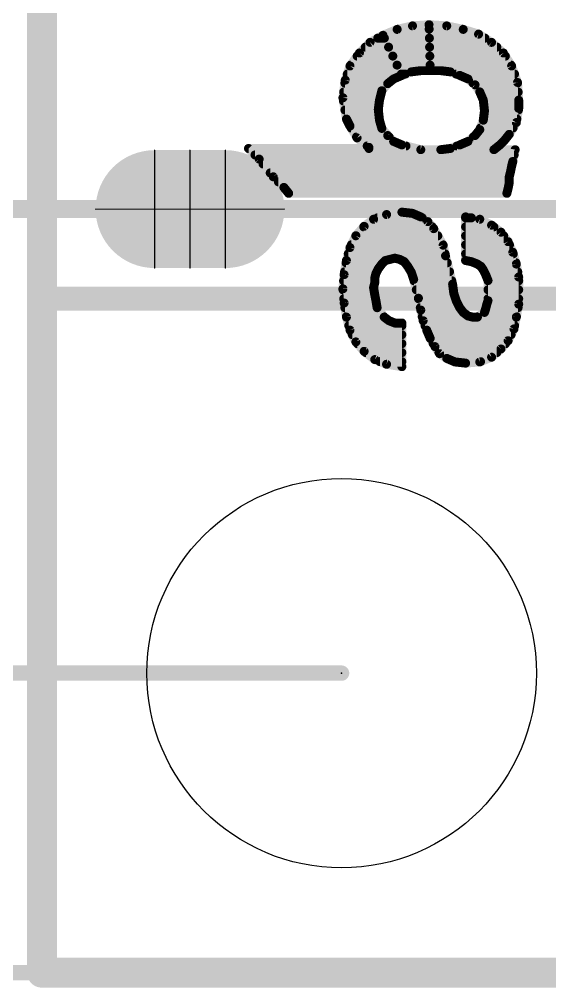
# Model space of a CAD drawing. Extents: x -29 to 78, y -18 to 28.
# Drawn here: x -0.19 to 4.3, y -0.13 to 8.08 of the extents above; entities that cross this region are included whole.
import ezdxf

# ---------------------------------------------------------------- set-up
doc = ezdxf.new("R2010")
doc.units = 0
for name, color, linetype in [('1', 12, 'CONTINUOUS'), ('16', 53, 'CONTINUOUS'), ('20', 53, 'CONTINUOUS'), ('21', 41, 'CONTINUOUS'), ('22', 40, 'CONTINUOUS'), ('23', 53, 'CONTINUOUS'), ('47', 253, 'CONTINUOUS'), ('51', 53, 'CONTINUOUS')]:
    doc.layers.add(name, color=color, linetype=linetype)

# ---------------------------------------------------------------- blocks, each defined once
blk = doc.blocks.new('RECT160000X256000R100')
at = {"const_width": 0.5}
blk.add_lwpolyline([(0.25, -0.3), (0.25, 0.3, 0.4142), (0, 0.55), (0, 0.55, 0.4142), (-0.25, 0.3), (-0.25, -0.3, 0.4142), (0, -0.55), (0, -0.55, 0.4142)], format="xyb", close=True, dxfattribs=at)
blk.add_solid([(-0.0254, -0.3254), (0.0254, -0.3254), (-0.0254, 0.3254), (0.0254, 0.3254)])

msp = doc.modelspace()

# ---------------------------------------------------------------- linework, layer by layer
at = {"layer": '1'}
for points, const_width in [([(0, 0), (0, 21.59)], 0.254), ([(0, 5.715), (0, 15.875)], 0.2032), ([(6.35, 5.715), (0, 5.715)], 0.2032), ([(12.7, 0), (0, 0)], 0.254)]:
    msp.add_lwpolyline(points, dxfattribs=dict(at, const_width=const_width))
for points, const_width in [([(0, 5.7658, 1), (0, 5.6642)], 0.1016), ([(-0.0508, 5.715, 1), (0.0508, 5.715)], 0.1016), ([(0, 0.0635, 1), (0, -0.0635)], 0.127), ([(-0.0635, 0, 1), (0.0635, 0)], 0.127)]:
    msp.add_lwpolyline(points, format="xyb", dxfattribs=dict(at, const_width=const_width))
at = {"layer": '16'}
for points, const_width in [([(0, 0), (0, 21.59)], 0.254), ([(0, 5.715), (0, 15.875)], 0.2032), ([(6.35, 5.715), (0, 5.715)], 0.2032), ([(12.7, 0), (0, 0)], 0.254)]:
    msp.add_lwpolyline(points, dxfattribs=dict(at, const_width=const_width))
for points, const_width in [([(0, 5.7658, 1), (0, 5.6642)], 0.1016), ([(-0.0508, 5.715, 1), (0.0508, 5.715)], 0.1016), ([(0, 0.0635, 1), (0, -0.0635)], 0.127), ([(-0.0635, 0, 1), (0.0635, 0)], 0.127)]:
    msp.add_lwpolyline(points, format="xyb", dxfattribs=dict(at, const_width=const_width))
at = {"layer": '20', "const_width": 0.2032}
for points in [[(0, 0), (0, 21.59)], [(12.7, 0), (0, 0)]]:
    msp.add_lwpolyline(points, dxfattribs=at)
at = {"layer": '20', "const_width": 0.1016}
for points in [[(0, 0.0508, 1), (0, -0.0508)], [(-0.0508, 0, 1), (0.0508, 0)]]:
    msp.add_lwpolyline(points, format="xyb", dxfattribs=at)
at = {"layer": '20'}
msp.add_circle((2.54, 2.54), 1.651, dxfattribs=at)
at = {"layer": '21', "const_width": 0.1524}
msp.add_lwpolyline([(4.15, 6.475), (2.35, 6.475)], dxfattribs=at)
at = {"layer": '21', "const_width": 0.0762}
for points in [[(2.35, 6.5131, 1), (2.35, 6.4369)], [(4.15, 6.4369, 1), (4.15, 6.5131)]]:
    msp.add_lwpolyline(points, format="xyb", dxfattribs=at)
at = {"layer": '22', "const_width": 0.0762}
for points in [[(3.141, 8.029), (3.011, 7.999)], [(3.281, 8.039), (3.141, 8.029)], [(3.291, 7.649), (3.281, 8.039)], [(3.431, 8.029), (3.281, 8.039)], [(3.281, 8.039), (3.291, 7.649)], [(3.571, 7.999), (3.431, 8.029)], [(2.891, 7.949), (2.781, 7.889)], [(3.011, 7.999), (2.891, 7.949)], [(2.891, 7.949), (3.051, 7.609)], [(3.051, 7.609), (2.891, 7.949)], [(3.0197, 8.001), (3.282, 8.001)], [(3.282, 8.001), (3.5617, 8.001)], [(3.701, 7.959), (3.571, 7.999)], [(3.811, 7.889), (3.701, 7.959)], [(2.781, 7.889), (2.691, 7.799)], [(2.7406, 7.8486), (2.9383, 7.8486)], [(2.8466, 7.9248), (2.9024, 7.9248)], [(2.9024, 7.9248), (3.2839, 7.9248)], [(2.9382, 7.8486), (3.2859, 7.8486)], [(3.2839, 7.9248), (3.7547, 7.9248)], [(3.2859, 7.8486), (3.8559, 7.8486)], [(3.911, 7.799), (3.811, 7.889)], [(2.691, 7.799), (2.611, 7.689)], [(2.6717, 7.7724), (2.9741, 7.7724)], [(2.9741, 7.7724), (3.2878, 7.7724)], [(3.2878, 7.7724), (3.9279, 7.7724)], [(3.981, 7.689), (3.911, 7.799)], [(2.611, 7.689), (2.571, 7.569)], [(2.6162, 7.6962), (3.01, 7.6962)], [(3.01, 7.6962), (3.2898, 7.6962)], [(3.2898, 7.6962), (3.9764, 7.6962)], [(4.031, 7.549), (3.981, 7.689)], [(2.588, 7.62), (3.0458, 7.62)], [(2.981, 7.579), (3.051, 7.609)], [(3.0458, 7.62), (3.0803, 7.62)], [(3.051, 7.609), (3.131, 7.639)], [(3.131, 7.639), (3.211, 7.649)], [(3.211, 7.649), (3.291, 7.649)], [(3.291, 7.649), (3.381, 7.649)], [(3.381, 7.649), (3.461, 7.639)], [(3.461, 7.639), (3.541, 7.609)], [(3.5117, 7.62), (4.0056, 7.62)], [(3.541, 7.609), (3.611, 7.579)], [(2.571, 7.569), (2.551, 7.419)], [(2.5676, 7.5438), (2.937, 7.5438)], [(2.881, 7.479), (2.931, 7.539)], [(2.931, 7.539), (2.981, 7.579)], [(3.611, 7.579), (3.671, 7.529)], [(3.6532, 7.5438), (4.0313, 7.5438)], [(3.671, 7.529), (3.711, 7.469)], [(4.041, 7.399), (4.031, 7.549)], [(2.5575, 7.4676), (2.8782, 7.4676)], [(2.861, 7.399), (2.881, 7.479)], [(3.711, 7.469), (3.741, 7.399)], [(3.7116, 7.4676), (4.0364, 7.4676)], [(2.551, 7.419), (2.581, 7.239)], [(2.5556, 7.3914), (2.8601, 7.3914)], [(2.851, 7.319), (2.861, 7.399)], [(3.741, 7.399), (3.751, 7.309)], [(3.7418, 7.3914), (4.041, 7.3914)], [(4.041, 7.329), (4.041, 7.399)], [(2.5683, 7.3152), (2.8514, 7.3152)], [(2.861, 7.229), (2.851, 7.319)], [(3.751, 7.309), (3.741, 7.229)], [(3.7503, 7.3152), (4.0387, 7.3152)], [(4.021, 7.209), (4.041, 7.329)], [(2.581, 7.239), (2.611, 7.179)], [(2.581, 7.239), (2.8599, 7.239)], [(2.881, 7.159), (2.861, 7.229)], [(3.741, 7.229), (3.711, 7.149)], [(3.7423, 7.239), (4.026, 7.239)], [(3.961, 7.109), (4.021, 7.209)], [(2.611, 7.179), (2.671, 7.079)], [(2.6207, 7.1628), (2.8799, 7.1628)], [(2.931, 7.099), (2.881, 7.159)], [(3.711, 7.149), (3.671, 7.099)], [(3.7162, 7.1628), (3.9933, 7.1628)], [(3.921, 7.059), (3.961, 7.109)], [(2.6664, 7.0866), (2.9434, 7.0866)], [(2.671, 7.079), (2.771, 6.999)], [(2.981, 7.049), (2.931, 7.099)], [(3.051, 7.019), (2.981, 7.049)], [(3.611, 7.049), (3.541, 7.019)], [(3.671, 7.099), (3.611, 7.049)], [(3.6561, 7.0866), (3.9431, 7.0866)], [(3.881, 7.019), (3.921, 7.059)], [(2.771, 6.989), (1.751, 6.989)], [(1.751, 6.989), (1.841, 6.899)], [(2.7568, 7.0104), (3.0854, 7.0104)], [(2.771, 6.999), (2.771, 6.989)], [(3.211, 6.979), (3.051, 7.019)], [(3.381, 6.979), (3.211, 6.979)], [(3.461, 6.989), (3.381, 6.979)], [(3.541, 7.019), (3.461, 6.989)], [(3.5181, 7.0104), (3.8702, 7.0104)], [(3.831, 6.979), (3.881, 7.019)], [(4.011, 6.979), (3.831, 6.979)], [(3.991, 6.879), (4.011, 6.979)], [(1.8058, 6.9342), (4.002, 6.9342)], [(1.841, 6.899), (1.961, 6.749)], [(3.981, 6.839), (3.991, 6.879)], [(1.8738, 6.858), (3.9858, 6.858)], [(1.9348, 6.7818), (3.9692, 6.7818)], [(3.961, 6.749), (3.971, 6.789)], [(3.971, 6.789), (3.981, 6.839)], [(1.961, 6.749), (2.051, 6.659)], [(2.0044, 6.7056), (3.961, 6.7056)], [(3.951, 6.649), (3.961, 6.699)], [(3.961, 6.699), (3.961, 6.749)], [(2.051, 6.659), (2.091, 6.609)], [(2.0747, 6.6294), (3.9461, 6.6294)], [(3.941, 6.609), (3.951, 6.649)], [(2.091, 6.609), (3.941, 6.609)], [(3.051, 6.449), (2.921, 6.429)], [(3.141, 6.439), (3.051, 6.449)], [(2.811, 6.389), (2.731, 6.329)], [(2.921, 6.429), (2.811, 6.389)], [(2.8435, 6.4008), (3.2233, 6.4008)], [(3.211, 6.409), (3.141, 6.439)], [(3.271, 6.369), (3.211, 6.409)], [(3.321, 6.309), (3.271, 6.369)], [(3.711, 6.389), (3.591, 6.409)], [(3.591, 6.409), (3.591, 6.039)], [(3.591, 6.4008), (3.6402, 6.4008)], [(3.811, 6.339), (3.711, 6.389)], [(2.731, 6.329), (2.661, 6.249)], [(2.7271, 6.3246), (3.308, 6.3246)], [(3.401, 6.169), (3.321, 6.309)], [(3.591, 6.3246), (3.8302, 6.3246)], [(3.891, 6.279), (3.811, 6.339)], [(2.661, 6.249), (2.611, 6.149)], [(2.6607, 6.2484), (3.3556, 6.2484)], [(3.591, 6.2484), (3.914, 6.2484)], [(3.951, 6.199), (3.891, 6.279)], [(2.611, 6.149), (2.581, 6.039)], [(2.6226, 6.1722), (3.3992, 6.1722)], [(3.421, 6.079), (3.401, 6.169)], [(3.591, 6.1722), (3.9629, 6.1722)], [(3.991, 6.109), (3.951, 6.199)], [(2.581, 6.039), (2.561, 5.919)], [(2.5965, 6.096), (3.4172, 6.096)], [(2.881, 6.009), (2.911, 6.039)], [(2.911, 6.039), (2.991, 6.059)], [(2.991, 6.059), (3.031, 6.049)], [(3.031, 6.049), (3.071, 6.029)], [(3.481, 5.839), (3.421, 6.079)], [(3.591, 6.096), (3.9949, 6.096)], [(3.591, 6.039), (3.641, 6.029)], [(4.021, 6.009), (3.991, 6.109)], [(2.5778, 6.0198), (2.8918, 6.0198)], [(2.831, 5.929), (2.851, 5.969)], [(2.851, 5.969), (2.881, 6.009)], [(3.071, 6.029), (3.101, 5.989)], [(3.0779, 6.0198), (3.4358, 6.0198)], [(3.101, 5.989), (3.131, 5.939)], [(3.641, 6.029), (3.691, 6.009)], [(3.664, 6.0198), (4.0178, 6.0198)], [(3.691, 6.009), (3.721, 5.989)], [(3.721, 5.989), (3.741, 5.959)], [(3.741, 5.959), (3.761, 5.919)], [(4.041, 5.899), (4.021, 6.009)], [(2.561, 5.919), (2.551, 5.799)], [(2.5651, 5.9436), (2.8383, 5.9436)], [(2.821, 5.889), (2.831, 5.929)], [(2.821, 5.849), (2.821, 5.889)], [(3.1282, 5.9436), (3.4548, 5.9436)], [(3.131, 5.939), (3.151, 5.879)], [(3.151, 5.879), (3.191, 5.719)], [(3.7487, 5.9436), (4.0329, 5.9436)], [(3.761, 5.919), (3.781, 5.869)], [(4.041, 5.669), (4.041, 5.899)], [(2.551, 5.799), (2.561, 5.679)], [(2.5567, 5.8674), (2.821, 5.8674)], [(2.811, 5.809), (2.821, 5.849)], [(2.821, 5.749), (2.811, 5.809)], [(3.1539, 5.8674), (3.4739, 5.8674)], [(3.491, 5.759), (3.481, 5.839)], [(3.781, 5.869), (3.781, 5.699)], [(3.781, 5.8674), (4.041, 5.8674)], [(2.5516, 5.7912), (2.814, 5.7912)], [(2.558, 5.715), (2.8278, 5.715)], [(2.831, 5.699), (2.821, 5.749)], [(3.173, 5.7912), (3.487, 5.7912)], [(3.191, 5.719), (3.211, 5.619)], [(3.1918, 5.715), (3.5057, 5.715)], [(3.511, 5.699), (3.491, 5.759)], [(3.781, 5.7912), (4.041, 5.7912)], [(3.781, 5.715), (4.041, 5.715)], [(2.561, 5.679), (2.581, 5.559)], [(2.5677, 5.6388), (2.8412, 5.6388)], [(2.841, 5.639), (2.831, 5.699)], [(2.901, 5.559), (2.841, 5.639)], [(3.207, 5.6388), (3.5412, 5.6388)], [(3.541, 5.639), (3.511, 5.699)], [(3.571, 5.599), (3.541, 5.639)], [(3.761, 5.629), (3.751, 5.599)], [(3.771, 5.669), (3.761, 5.629)], [(3.7635, 5.6388), (4.0355, 5.6388)], [(3.781, 5.699), (3.771, 5.669)], [(4.021, 5.559), (4.041, 5.669)], [(2.5804, 5.5626), (2.8983, 5.5626)], [(2.581, 5.559), (2.611, 5.449)], [(2.941, 5.529), (2.901, 5.559)], [(3.211, 5.619), (3.231, 5.529)], [(3.2235, 5.5626), (3.6366, 5.5626)], [(3.611, 5.569), (3.571, 5.599)], [(3.651, 5.559), (3.611, 5.569)], [(3.691, 5.559), (3.651, 5.559)], [(3.751, 5.599), (3.691, 5.559)], [(3.6964, 5.5626), (4.0217, 5.5626)], [(4.001, 5.459), (4.021, 5.559)], [(2.6008, 5.4864), (3.051, 5.4864)], [(2.991, 5.509), (2.941, 5.529)], [(3.051, 5.509), (2.991, 5.509)], [(3.051, 5.139), (3.051, 5.509)], [(3.231, 5.529), (3.261, 5.449)], [(3.247, 5.4864), (4.0065, 5.4864)], [(2.611, 5.449), (2.661, 5.349)], [(2.6304, 5.4102), (3.051, 5.4102)], [(3.261, 5.449), (3.291, 5.379)], [(3.2776, 5.4102), (3.9766, 5.4102)], [(3.951, 5.359), (4.001, 5.459)], [(2.661, 5.349), (2.731, 5.269)], [(2.6741, 5.334), (3.051, 5.334)], [(3.291, 5.379), (3.331, 5.309)], [(3.3167, 5.334), (3.9296, 5.334)], [(3.331, 5.309), (3.371, 5.249)], [(3.891, 5.289), (3.951, 5.359)], [(2.731, 5.269), (2.821, 5.199)], [(2.7454, 5.2578), (3.051, 5.2578)], [(3.3651, 5.2578), (3.8553, 5.2578)], [(3.371, 5.249), (3.431, 5.209)], [(3.711, 5.179), (3.811, 5.219)], [(3.811, 5.219), (3.891, 5.289)], [(2.821, 5.199), (2.921, 5.159)], [(2.8645, 5.1816), (3.051, 5.1816)], [(2.921, 5.159), (3.051, 5.139)], [(3.431, 5.209), (3.501, 5.179)], [(3.4949, 5.1816), (3.7175, 5.1816)], [(3.501, 5.179), (3.591, 5.169)], [(3.591, 5.169), (3.711, 5.179)]]:
    msp.add_lwpolyline(points, dxfattribs=at)
at = {"layer": '22', "const_width": 0.0381}
for points in [[(3.1396, 8.048, 1), (3.1424, 8.01)], [(3.1453, 8.0104, 1), (3.1367, 8.0476)], [(3.3, 8.0395, 1), (3.262, 8.0385)], [(3.2823, 8.058, 1), (3.2797, 8.02)], [(3.3, 8.0395, 1), (3.262, 8.0385)], [(3.2824, 8.02, 1), (3.2796, 8.058)], [(3.435, 8.0476, 1), (3.427, 8.0104)], [(3.4297, 8.01, 1), (3.4323, 8.048)], [(2.9082, 7.9571, 1), (2.8738, 7.9409)], [(2.9082, 7.9571, 1), (2.8738, 7.9409)], [(2.8837, 7.9666, 1), (2.8983, 7.9314)], [(2.9001, 7.9323, 1), (2.8819, 7.9657)], [(3.0067, 8.0176, 1), (3.0153, 7.9804)], [(3.0197, 8.0201, 1), (3.0197, 7.982)], [(3.0183, 7.9814, 1), (3.0037, 8.0166)], [(3.282, 8.0201, 1), (3.282, 7.982)], [(3.282, 7.982, 1), (3.282, 8.0201)], [(3.5766, 8.0172, 1), (3.5654, 7.9808)], [(3.5617, 7.982, 1), (3.5617, 8.0201)], [(3.567, 7.9804, 1), (3.575, 8.0176)], [(3.7112, 7.9751, 1), (3.6908, 7.9429)], [(3.6954, 7.9408, 1), (3.7066, 7.9772)], [(2.7406, 7.8677, 1), (2.7406, 7.8296)], [(2.7719, 7.9057, 1), (2.7901, 7.8723)], [(2.7945, 7.8755, 1), (2.7675, 7.9025)], [(2.8466, 7.9439, 1), (2.8466, 7.9058)], [(2.9024, 7.9439, 1), (2.9024, 7.9058)], [(2.9024, 7.9058, 1), (2.9024, 7.9439)], [(2.9382, 7.8677, 1), (2.9382, 7.8296)], [(2.9383, 7.8296, 1), (2.9383, 7.8677)], [(3.2839, 7.9439, 1), (3.2839, 7.9058)], [(3.2859, 7.8677, 1), (3.2859, 7.8296)], [(3.2839, 7.9058, 1), (3.2839, 7.9439)], [(3.2859, 7.8296, 1), (3.2859, 7.8677)], [(3.7547, 7.9058, 1), (3.7547, 7.9439)], [(3.8237, 7.9032, 1), (3.7983, 7.8748)], [(3.8008, 7.8729, 1), (3.8212, 7.9051)], [(3.8559, 7.8296, 1), (3.8559, 7.8677)], [(2.6717, 7.7915, 1), (2.6717, 7.7534)], [(2.6775, 7.8125, 1), (2.7045, 7.7855)], [(2.7064, 7.7878, 1), (2.6756, 7.8102)], [(2.9741, 7.7915, 1), (2.9741, 7.7534)], [(2.9741, 7.7534, 1), (2.9741, 7.7915)], [(3.2878, 7.7915, 1), (3.2878, 7.7534)], [(3.2878, 7.7534, 1), (3.2878, 7.7915)], [(3.9271, 7.8092, 1), (3.8949, 7.7888)], [(3.8983, 7.7848, 1), (3.9237, 7.8132)], [(3.9279, 7.7534, 1), (3.9279, 7.7915)], [(2.5956, 7.7002, 1), (2.6264, 7.6778)], [(2.6291, 7.683, 1), (2.5929, 7.695)], [(2.6162, 7.7153, 1), (2.6162, 7.6772)], [(3.01, 7.7153, 1), (3.01, 7.6772)], [(3.01, 7.6772, 1), (3.01, 7.7153)], [(3.2898, 7.7153, 1), (3.2898, 7.6772)], [(3.2898, 7.6772, 1), (3.2898, 7.7153)], [(3.9989, 7.6954, 1), (3.9631, 7.6826)], [(3.9764, 7.6772, 1), (3.9764, 7.7153)], [(2.588, 7.6391, 1), (2.588, 7.601)], [(3.0458, 7.6391, 1), (3.0458, 7.601)], [(3.0443, 7.6268, 1), (3.0577, 7.5912)], [(3.0585, 7.5915, 1), (3.0435, 7.6265)], [(3.0458, 7.601, 1), (3.0458, 7.6391)], [(3.0803, 7.601, 1), (3.0803, 7.6391)], [(3.1286, 7.6579, 1), (3.1334, 7.6201)], [(3.1377, 7.6212, 1), (3.1243, 7.6568)], [(3.211, 7.6681, 1), (3.211, 7.63)], [(3.2134, 7.6301, 1), (3.2086, 7.6679)], [(3.291, 7.6681, 1), (3.291, 7.63)], [(3.272, 7.6485, 1), (3.31, 7.6495)], [(3.272, 7.6485, 1), (3.31, 7.6495)], [(3.291, 7.63, 1), (3.291, 7.6681)], [(3.3834, 7.6679, 1), (3.3786, 7.6301)], [(3.381, 7.63, 1), (3.381, 7.6681)], [(3.4677, 7.6568, 1), (3.4543, 7.6212)], [(3.4586, 7.6201, 1), (3.4634, 7.6579)], [(3.5117, 7.6391, 1), (3.5117, 7.601)], [(3.5485, 7.6265, 1), (3.5335, 7.5915)], [(3.5343, 7.5912, 1), (3.5477, 7.6268)], [(3.9649, 7.6788, 1), (3.9971, 7.6992)], [(4.0056, 7.601, 1), (4.0056, 7.6391)], [(2.5676, 7.5629, 1), (2.5676, 7.5248)], [(2.5529, 7.575, 1), (2.5891, 7.563)], [(2.5899, 7.5665, 1), (2.5521, 7.5715)], [(2.9191, 7.5539, 1), (2.9429, 7.5241)], [(2.9456, 7.5268, 1), (2.9164, 7.5512)], [(2.937, 7.5248, 1), (2.937, 7.5629)], [(2.9735, 7.5965, 1), (2.9885, 7.5615)], [(2.9929, 7.5641, 1), (2.9691, 7.5939)], [(3.0338, 7.6009, 1), (3.0682, 7.6171)], [(3.0338, 7.6009, 1), (3.0682, 7.6171)], [(3.6232, 7.5936, 1), (3.5988, 7.5644)], [(3.6035, 7.5615, 1), (3.6185, 7.5965)], [(3.6532, 7.5629, 1), (3.6532, 7.5248)], [(3.6869, 7.5396, 1), (3.6551, 7.5184)], [(3.6588, 7.5144, 1), (3.6832, 7.5436)], [(4.05, 7.5503, 1), (4.012, 7.5477)], [(4.0131, 7.5426, 1), (4.0489, 7.5554)], [(4.0313, 7.5248, 1), (4.0313, 7.5629)], [(2.5575, 7.4867, 1), (2.5575, 7.4486)], [(2.8664, 7.4912, 1), (2.8956, 7.4668)], [(2.8995, 7.4744, 1), (2.8625, 7.4836)], [(2.8782, 7.4486, 1), (2.8782, 7.4867)], [(3.7285, 7.4765, 1), (3.6935, 7.4615)], [(3.7116, 7.4867, 1), (3.7116, 7.4486)], [(3.6951, 7.4584, 1), (3.7269, 7.4796)], [(4.0364, 7.4486, 1), (4.0364, 7.4867)], [(2.5698, 7.4221, 1), (2.5322, 7.4159)], [(2.5321, 7.4215, 1), (2.5699, 7.4165)], [(2.5556, 7.4104, 1), (2.5556, 7.3723)], [(2.8425, 7.4036, 1), (2.8795, 7.3944)], [(2.8799, 7.3966, 1), (2.8421, 7.4014)], [(2.8601, 7.3723, 1), (2.8601, 7.4104)], [(3.7599, 7.4011, 1), (3.7221, 7.3969)], [(3.7418, 7.4104, 1), (3.7418, 7.3723)], [(3.7235, 7.3915, 1), (3.7585, 7.4065)], [(4.0601, 7.399, 1), (4.022, 7.399)], [(4.022, 7.3977, 1), (4.06, 7.4003)], [(4.041, 7.3723, 1), (4.041, 7.4104)], [(2.5683, 7.3342, 1), (2.5683, 7.2961)], [(2.8699, 7.3211, 1), (2.8321, 7.3169)], [(2.8321, 7.3214, 1), (2.8699, 7.3166)], [(2.8514, 7.2961, 1), (2.8514, 7.3342)], [(3.7503, 7.3342, 1), (3.7503, 7.2961)], [(3.7699, 7.3066, 1), (3.7321, 7.3114)], [(3.7321, 7.3069, 1), (3.7699, 7.3111)], [(4.022, 7.329, 1), (4.0601, 7.329)], [(4.0598, 7.3259, 1), (4.0222, 7.3321)], [(4.0387, 7.2961, 1), (4.0387, 7.3342)], [(2.598, 7.2475, 1), (2.564, 7.2305)], [(2.581, 7.2581, 1), (2.581, 7.22)], [(2.5622, 7.2359, 1), (2.5998, 7.2421)], [(2.8793, 7.2342, 1), (2.8427, 7.2238)], [(2.8421, 7.2269, 1), (2.8799, 7.2311)], [(2.8599, 7.22, 1), (2.8599, 7.2581)], [(3.7221, 7.2314, 1), (3.7599, 7.2266)], [(3.7588, 7.2223, 1), (3.7232, 7.2357)], [(3.7423, 7.2581, 1), (3.7423, 7.22)], [(4.0022, 7.2121, 1), (4.0398, 7.2059)], [(4.0373, 7.1992, 1), (4.0047, 7.2188)], [(4.026, 7.22, 1), (4.026, 7.2581)], [(2.6273, 7.1888, 1), (2.5947, 7.1692)], [(2.594, 7.1705, 1), (2.628, 7.1875)], [(2.6207, 7.1819, 1), (2.6207, 7.1438)], [(2.8956, 7.1712, 1), (2.8664, 7.1468)], [(2.8627, 7.1538, 1), (2.8993, 7.1642)], [(2.8799, 7.1438, 1), (2.8799, 7.1819)], [(3.6932, 7.1557, 1), (3.7288, 7.1423)], [(3.7259, 7.1371, 1), (3.6961, 7.1609)], [(3.7162, 7.1819, 1), (3.7162, 7.1438)], [(3.9759, 7.0971, 1), (3.9461, 7.1209)], [(3.9933, 7.1438, 1), (3.9933, 7.1819)], [(2.6664, 7.1057, 1), (2.6664, 7.0676)], [(2.6829, 7.0939, 1), (2.6591, 7.0641)], [(2.6547, 7.0692, 1), (2.6873, 7.0888)], [(2.9445, 7.1125, 1), (2.9175, 7.0855)], [(2.9164, 7.0868, 1), (2.9456, 7.1112)], [(2.9434, 7.0676, 1), (2.9434, 7.1057)], [(2.9885, 7.0665, 1), (2.9735, 7.0315)], [(2.9675, 7.0355, 1), (2.9945, 7.0625)], [(3.5988, 7.0636, 1), (3.6232, 7.0344)], [(3.6185, 7.0315, 1), (3.6035, 7.0665)], [(3.6561, 7.1057, 1), (3.6561, 7.0676)], [(3.6561, 7.1109, 1), (3.6859, 7.0871)], [(3.6832, 7.0844, 1), (3.6588, 7.1136)], [(3.9061, 7.0709, 1), (3.9359, 7.0471)], [(3.9345, 7.0455, 1), (3.9075, 7.0725)], [(3.9447, 7.1188, 1), (3.9773, 7.0992)], [(3.9431, 7.0676, 1), (3.9431, 7.1057)], [(1.751, 7.0081, 1), (1.751, 6.97)], [(1.7645, 7.0025, 1), (1.7375, 6.9755)], [(2.7568, 7.0295, 1), (2.7568, 6.9914)], [(2.7901, 6.999, 1), (2.752, 6.999)], [(2.752, 6.989, 1), (2.7901, 6.989)], [(2.7591, 6.9841, 1), (2.7829, 7.0139)], [(2.771, 6.97, 1), (2.771, 7.0081)], [(3.0556, 7.0375, 1), (3.0464, 7.0005)], [(3.0435, 7.0015, 1), (3.0585, 7.0365)], [(3.0854, 6.9914, 1), (3.0854, 7.0295)], [(3.211, 6.9981, 1), (3.211, 6.96)], [(3.2064, 6.9605, 1), (3.2156, 6.9975)], [(3.3786, 6.9979, 1), (3.3834, 6.9601)], [(3.381, 6.96, 1), (3.381, 6.9981)], [(3.4543, 7.0068, 1), (3.4677, 6.9712)], [(3.4634, 6.9701, 1), (3.4586, 7.0079)], [(3.5181, 7.0295, 1), (3.5181, 6.9914)], [(3.5335, 7.0365, 1), (3.5485, 7.0015)], [(3.5477, 7.0012, 1), (3.5343, 7.0368)], [(3.831, 6.9981, 1), (3.831, 6.96)], [(3.8191, 6.9939, 1), (3.8429, 6.9641)], [(3.8675, 7.0325, 1), (3.8945, 7.0055)], [(3.8929, 7.0041, 1), (3.8691, 7.0339)], [(3.8702, 6.9914, 1), (3.8702, 7.0295)], [(4.0297, 6.9753, 1), (3.9923, 6.9827)], [(4.011, 6.96, 1), (4.011, 6.9981)], [(1.8058, 6.9533, 1), (1.8058, 6.9152)], [(1.8559, 6.9109, 1), (1.8261, 6.8871)], [(1.8275, 6.8855, 1), (1.8545, 6.9125)], [(3.9723, 6.8827, 1), (4.0097, 6.8753)], [(4.0095, 6.8744, 1), (3.9725, 6.8836)], [(4.002, 6.9152, 1), (4.002, 6.9533)], [(1.8738, 6.8771, 1), (1.8738, 6.839)], [(1.9348, 6.8009, 1), (1.9348, 6.7628)], [(3.9895, 6.7844, 1), (3.9525, 6.7936)], [(3.9625, 6.8436, 1), (3.9995, 6.8344)], [(3.9997, 6.8353, 1), (3.9623, 6.8427)], [(3.9692, 6.7628, 1), (3.9692, 6.8009)], [(3.9858, 6.839, 1), (3.9858, 6.8771)], [(1.9745, 6.7625, 1), (1.9475, 6.7355)], [(1.9461, 6.7371, 1), (1.9759, 6.7609)], [(2.0044, 6.7247, 1), (2.0044, 6.6866)], [(3.9425, 6.7536, 1), (3.9795, 6.7444)], [(3.9801, 6.749, 1), (3.942, 6.749)], [(3.9797, 6.6953, 1), (3.9423, 6.7027)], [(3.9523, 6.7927, 1), (3.9897, 6.7853)], [(3.961, 6.6866, 1), (3.961, 6.7247)], [(2.0659, 6.6709, 1), (2.0361, 6.6471)], [(2.0375, 6.6455, 1), (2.0645, 6.6725)], [(2.0747, 6.6485, 1), (2.0747, 6.6104)], [(3.9323, 6.6527, 1), (3.9697, 6.6453)], [(3.9695, 6.6444, 1), (3.9325, 6.6536)], [(3.942, 6.699, 1), (3.9801, 6.699)], [(3.9461, 6.6104, 1), (3.9461, 6.6485)], [(2.091, 6.628, 1), (2.091, 6.5899)], [(2.0761, 6.5971, 1), (2.1059, 6.6209)], [(3.9225, 6.6136, 1), (3.9595, 6.6044)], [(3.941, 6.5899, 1), (3.941, 6.628)], [(3.0531, 6.4679, 1), (3.0489, 6.4301)], [(3.0539, 6.4302, 1), (3.0481, 6.4678)], [(2.8045, 6.4069, 1), (2.8175, 6.3711)], [(2.8224, 6.3738, 1), (2.7996, 6.4042)], [(2.8435, 6.4199, 1), (2.8435, 6.3818)], [(2.9181, 6.4478, 1), (2.9239, 6.4102)], [(2.9275, 6.4111, 1), (2.9145, 6.4469)], [(3.1485, 6.4565, 1), (3.1335, 6.4215)], [(3.1389, 6.4201, 1), (3.1431, 6.4579)], [(3.2216, 6.4249, 1), (3.2004, 6.3931)], [(3.2035, 6.3915, 1), (3.2185, 6.4265)], [(3.2233, 6.3818, 1), (3.2233, 6.4199)], [(3.2856, 6.3812, 1), (3.2564, 6.3568)], [(3.5941, 6.4278, 1), (3.5879, 6.3902)], [(3.591, 6.4199, 1), (3.591, 6.3818)], [(3.6101, 6.409, 1), (3.572, 6.409)], [(3.6402, 6.3818, 1), (3.6402, 6.4199)], [(3.7195, 6.406, 1), (3.7025, 6.372)], [(3.7079, 6.3702, 1), (3.7141, 6.4078)], [(2.7271, 6.3437, 1), (2.7271, 6.3056)], [(2.7196, 6.3442, 1), (2.7424, 6.3138)], [(2.7453, 6.3165, 1), (2.7167, 6.3415)], [(3.2604, 6.3531, 1), (3.2816, 6.3849)], [(3.3375, 6.3185, 1), (3.3045, 6.2995)], [(3.3064, 6.2968, 1), (3.3356, 6.3212)], [(3.308, 6.3056, 1), (3.308, 6.3437)], [(3.591, 6.3437, 1), (3.591, 6.3056)], [(3.8224, 6.3542, 1), (3.7996, 6.3238)], [(3.8025, 6.322, 1), (3.8195, 6.356)], [(3.8302, 6.3056, 1), (3.8302, 6.3437)], [(2.6607, 6.2675, 1), (2.6607, 6.2294)], [(2.6467, 6.2615, 1), (2.6753, 6.2365)], [(2.678, 6.2405, 1), (2.644, 6.2575)], [(3.3556, 6.2294, 1), (3.3556, 6.2675)], [(3.591, 6.2675, 1), (3.591, 6.2294)], [(3.9062, 6.2904, 1), (3.8758, 6.2676)], [(3.8796, 6.2638, 1), (3.9024, 6.2942)], [(3.914, 6.2294, 1), (3.914, 6.2675)], [(2.594, 6.1575, 1), (2.628, 6.1405)], [(2.6294, 6.144, 1), (2.5926, 6.154)], [(2.6226, 6.1913, 1), (2.6226, 6.1532)], [(3.4196, 6.1731, 1), (3.3824, 6.1649)], [(3.3845, 6.1595, 1), (3.4175, 6.1785)], [(3.3992, 6.1532, 1), (3.3992, 6.1913)], [(3.591, 6.1913, 1), (3.591, 6.1532)], [(3.9684, 6.2067, 1), (3.9336, 6.1913)], [(3.9358, 6.1876, 1), (3.9662, 6.2104)], [(3.9629, 6.1532, 1), (3.9629, 6.1913)], [(2.5998, 6.0359, 1), (2.5622, 6.0421)], [(2.5965, 6.1151, 1), (2.5965, 6.077)], [(2.9064, 6.0575, 1), (2.9156, 6.0205)], [(2.9245, 6.0255, 1), (2.8975, 6.0525)], [(2.9956, 6.0775, 1), (2.9864, 6.0405)], [(2.9956, 6.0405, 1), (2.9864, 6.0775)], [(3.0395, 6.066, 1), (3.0225, 6.032)], [(3.0264, 6.0305, 1), (3.0356, 6.0675)], [(3.4395, 6.0836, 1), (3.4025, 6.0744)], [(3.4024, 6.0749, 1), (3.4396, 6.0831)], [(3.4172, 6.077, 1), (3.4172, 6.1151)], [(3.591, 6.1151, 1), (3.591, 6.077)], [(3.5947, 6.0577, 1), (3.5873, 6.0203)], [(4.0092, 6.1145, 1), (3.9728, 6.1035)], [(3.9736, 6.1013, 1), (4.0084, 6.1167)], [(3.9949, 6.077, 1), (3.9949, 6.1151)], [(2.5778, 6.0389, 1), (2.5778, 6.0008)], [(2.5626, 6.044, 1), (2.5994, 6.034)], [(2.8358, 5.9804, 1), (2.8662, 5.9576)], [(2.868, 5.9605, 1), (2.834, 5.9775)], [(2.8675, 6.0225, 1), (2.8945, 5.9955)], [(2.8962, 5.9976, 1), (2.8658, 6.0204)], [(2.8918, 6.0008, 1), (2.8918, 6.0389)], [(3.0862, 6.0404, 1), (3.0558, 6.0176)], [(3.0779, 6.0389, 1), (3.0779, 6.0008)], [(3.0625, 6.012, 1), (3.0795, 6.046)], [(3.1173, 5.9988, 1), (3.0847, 5.9792)], [(3.0858, 5.9776, 1), (3.1162, 6.0004)], [(3.4358, 6.0008, 1), (3.4358, 6.0389)], [(3.572, 6.039, 1), (3.6101, 6.039)], [(3.6481, 6.0467, 1), (3.6339, 6.0113)], [(3.6373, 6.0103, 1), (3.6447, 6.0477)], [(3.664, 6.0389, 1), (3.664, 6.0008)], [(3.7016, 6.0249, 1), (3.6804, 5.9931)], [(3.6839, 5.9913, 1), (3.6981, 6.0267)], [(3.7369, 5.9996, 1), (3.7051, 5.9784)], [(3.7104, 5.9731, 1), (3.7316, 6.0049)], [(3.758, 5.9675, 1), (3.724, 5.9505)], [(4.0397, 6.0124, 1), (4.0023, 6.0056)], [(4.0028, 6.0035, 1), (4.0392, 6.0145)], [(4.0178, 6.0008, 1), (4.0178, 6.0389)], [(2.58, 5.9174, 1), (2.542, 5.9206)], [(2.5422, 5.9221, 1), (2.5798, 5.9159)], [(2.5651, 5.9627, 1), (2.5651, 5.9245)], [(2.8025, 5.8936, 1), (2.8395, 5.8844)], [(2.8401, 5.889, 1), (2.802, 5.889)], [(2.814, 5.9375, 1), (2.848, 5.9205)], [(2.8495, 5.9244, 1), (2.8125, 5.9336)], [(2.8383, 5.9245, 1), (2.8383, 5.9627)], [(3.1282, 5.9627, 1), (3.1282, 5.9245)], [(3.1491, 5.945, 1), (3.1129, 5.933)], [(3.1147, 5.9292, 1), (3.1473, 5.9488)], [(3.1695, 5.8836, 1), (3.1325, 5.8744)], [(3.4548, 5.9245, 1), (3.4548, 5.9627)], [(3.7251, 5.9484, 1), (3.7569, 5.9696)], [(3.7487, 5.9627, 1), (3.7487, 5.9245)], [(3.7787, 5.9261, 1), (3.7433, 5.9119)], [(3.744, 5.9105, 1), (3.778, 5.9275)], [(4.0601, 5.899, 1), (4.022, 5.899)], [(4.0223, 5.8956, 1), (4.0597, 5.9024)], [(4.0329, 5.9245, 1), (4.0329, 5.9627)], [(2.57, 5.8006, 1), (2.532, 5.7974)], [(2.5567, 5.8864, 1), (2.5567, 5.8483)], [(2.8298, 5.8121, 1), (2.7922, 5.8059)], [(2.7925, 5.8136, 1), (2.8295, 5.8044)], [(2.802, 5.849, 1), (2.8401, 5.849)], [(2.8395, 5.8444, 1), (2.8025, 5.8536)], [(2.821, 5.8483, 1), (2.821, 5.8864)], [(3.1329, 5.873, 1), (3.1691, 5.885)], [(3.1539, 5.8864, 1), (3.1539, 5.8483)], [(3.4999, 5.8414, 1), (3.4621, 5.8366)], [(3.4625, 5.8344, 1), (3.4995, 5.8436)], [(3.4739, 5.8483, 1), (3.4739, 5.8864)], [(3.8001, 5.869, 1), (3.762, 5.869)], [(3.781, 5.8864, 1), (3.781, 5.8483)], [(3.7633, 5.8619, 1), (3.7987, 5.8761)], [(4.041, 5.8483, 1), (4.041, 5.8864)], [(2.532, 5.8006, 1), (2.57, 5.7974)], [(2.5516, 5.8102, 1), (2.5516, 5.7721)], [(2.558, 5.734, 1), (2.558, 5.6959)], [(2.8397, 5.7527, 1), (2.8023, 5.7453)], [(2.8022, 5.7459, 1), (2.8398, 5.7521)], [(2.814, 5.7721, 1), (2.814, 5.8102)], [(2.8278, 5.6959, 1), (2.8278, 5.734)], [(3.173, 5.8102, 1), (3.173, 5.7721)], [(3.2097, 5.7227, 1), (3.1723, 5.7153)], [(3.1918, 5.734, 1), (3.1918, 5.6959)], [(3.5091, 5.765, 1), (3.4729, 5.753)], [(3.4721, 5.7566, 1), (3.5099, 5.7614)], [(3.487, 5.7721, 1), (3.487, 5.8102)], [(3.5057, 5.6959, 1), (3.5057, 5.734)], [(3.781, 5.8102, 1), (3.781, 5.7721)], [(3.781, 5.734, 1), (3.781, 5.6959)], [(4.041, 5.7721, 1), (4.041, 5.8102)], [(4.041, 5.6959, 1), (4.041, 5.734)], [(2.5798, 5.6821, 1), (2.5422, 5.6759)], [(2.542, 5.6774, 1), (2.58, 5.6806)], [(2.5677, 5.6579, 1), (2.5677, 5.6198)], [(2.8498, 5.7021, 1), (2.8122, 5.6959)], [(2.8123, 5.6953, 1), (2.8497, 5.7027)], [(2.8562, 5.6504, 1), (2.8258, 5.6276)], [(2.8412, 5.6198, 1), (2.8412, 5.6579)], [(3.1725, 5.7144, 1), (3.2095, 5.7236)], [(3.207, 5.6579, 1), (3.207, 5.6198)], [(3.528, 5.7075, 1), (3.494, 5.6905)], [(3.4929, 5.693, 1), (3.5291, 5.705)], [(3.5562, 5.6504, 1), (3.5258, 5.6276)], [(3.524, 5.6305, 1), (3.558, 5.6475)], [(3.5412, 5.6198, 1), (3.5412, 5.6579)], [(3.7791, 5.623, 1), (3.7429, 5.635)], [(3.7635, 5.6579, 1), (3.7635, 5.6198)], [(3.7529, 5.675, 1), (3.7891, 5.663)], [(3.7895, 5.6644, 1), (3.7525, 5.6736)], [(3.762, 5.699, 1), (3.8001, 5.699)], [(3.7991, 5.693, 1), (3.7629, 5.705)], [(4.022, 5.669, 1), (4.0601, 5.669)], [(4.0597, 5.6656, 1), (4.0223, 5.6724)], [(4.0355, 5.6198, 1), (4.0355, 5.6579)], [(2.5804, 5.5817, 1), (2.5804, 5.5436)], [(2.5994, 5.564, 1), (2.5626, 5.554)], [(2.8222, 5.6359, 1), (2.8598, 5.6421)], [(2.9124, 5.5742, 1), (2.8896, 5.5438)], [(2.8858, 5.5476, 1), (2.9162, 5.5704)], [(2.8983, 5.5436, 1), (2.8983, 5.5817)], [(3.2296, 5.6231, 1), (3.1924, 5.6149)], [(3.1923, 5.6153, 1), (3.2297, 5.6227)], [(3.2235, 5.5817, 1), (3.2235, 5.5436)], [(3.5824, 5.6142, 1), (3.5596, 5.5838)], [(3.5558, 5.5876, 1), (3.5862, 5.6104)], [(3.6156, 5.5875, 1), (3.6064, 5.5505)], [(3.5996, 5.5538, 1), (3.6224, 5.5842)], [(3.651, 5.5781, 1), (3.651, 5.54)], [(3.6366, 5.5436, 1), (3.6366, 5.5817)], [(3.6464, 5.5405, 1), (3.6556, 5.5775)], [(3.6804, 5.5749, 1), (3.7016, 5.5431)], [(3.6964, 5.5817, 1), (3.6964, 5.5436)], [(3.691, 5.54, 1), (3.691, 5.5781)], [(3.7329, 5.605, 1), (3.7691, 5.593)], [(3.7616, 5.5831, 1), (3.7404, 5.6149)], [(3.7425, 5.6336, 1), (3.7795, 5.6244)], [(4.0397, 5.5553, 1), (4.0023, 5.5627)], [(4.0217, 5.5436, 1), (4.0217, 5.5817)], [(2.5622, 5.5559, 1), (2.5998, 5.5621)], [(2.6008, 5.5055, 1), (2.6008, 5.4674)], [(2.9481, 5.5467, 1), (2.9339, 5.5113)], [(2.9296, 5.5138, 1), (2.9524, 5.5442)], [(2.991, 5.5281, 1), (2.991, 5.49)], [(2.9839, 5.4913, 1), (2.9981, 5.5267)], [(3.0701, 5.509, 1), (3.032, 5.509)], [(3.051, 5.49, 1), (3.051, 5.5281)], [(3.051, 5.4674, 1), (3.051, 5.5055)], [(3.2488, 5.5357, 1), (3.2132, 5.5223)], [(3.2124, 5.5249, 1), (3.2496, 5.5331)], [(3.247, 5.5055, 1), (3.247, 5.4674)], [(4.0023, 5.5624, 1), (4.0397, 5.5556)], [(4.0065, 5.4674, 1), (4.0065, 5.5055)], [(2.628, 5.4575, 1), (2.594, 5.4405)], [(2.5926, 5.444, 1), (2.6294, 5.454)], [(2.6304, 5.4293, 1), (2.6304, 5.3912)], [(3.051, 5.3912, 1), (3.051, 5.4293)], [(3.2785, 5.4565, 1), (3.2435, 5.4415)], [(3.2432, 5.4423, 1), (3.2788, 5.4557)], [(3.2776, 5.4293, 1), (3.2776, 5.3912)], [(3.9766, 5.3912, 1), (3.9766, 5.4293)], [(3.9823, 5.4627, 1), (4.0197, 5.4553)], [(4.018, 5.4505, 1), (3.984, 5.4675)], [(2.6753, 5.3615, 1), (2.6467, 5.3365)], [(2.644, 5.3405, 1), (2.678, 5.3575)], [(2.6741, 5.3531, 1), (2.6741, 5.315)], [(3.051, 5.315, 1), (3.051, 5.3531)], [(3.3075, 5.3885, 1), (3.2745, 5.3695)], [(3.2735, 5.3715, 1), (3.3085, 5.3865)], [(3.3167, 5.3531, 1), (3.3167, 5.315)], [(3.3469, 5.3196, 1), (3.3151, 5.2984)], [(3.3145, 5.2995, 1), (3.3475, 5.3185)], [(3.9296, 5.315, 1), (3.9296, 5.3531)], [(3.934, 5.3675, 1), (3.968, 5.3505)], [(3.9655, 5.3466, 1), (3.9365, 5.3714)], [(2.7427, 5.284, 1), (2.7193, 5.254)], [(2.7167, 5.2565, 1), (2.7453, 5.2815)], [(2.7454, 5.2769, 1), (2.7454, 5.2388)], [(3.051, 5.2388, 1), (3.051, 5.2769)], [(3.3651, 5.2769, 1), (3.3651, 5.2388)], [(3.3816, 5.2649, 1), (3.3604, 5.2331)], [(3.3551, 5.2384, 1), (3.3869, 5.2596)], [(3.8181, 5.2013, 1), (3.8039, 5.2367)], [(3.8553, 5.2388, 1), (3.8553, 5.2769)], [(3.8765, 5.3014, 1), (3.9055, 5.2766)], [(3.9035, 5.2747, 1), (3.8785, 5.3033)], [(2.8281, 5.2167, 1), (2.8139, 5.1813)], [(2.8093, 5.184, 1), (2.8327, 5.214)], [(2.8645, 5.2007, 1), (2.8645, 5.1626)], [(2.9239, 5.1778, 1), (2.9181, 5.1402)], [(2.9139, 5.1413, 1), (2.9281, 5.1767)], [(3.0481, 5.1202, 1), (3.0539, 5.1578)], [(3.051, 5.1626, 1), (3.051, 5.2007)], [(3.4385, 5.2265, 1), (3.4235, 5.1915)], [(3.4204, 5.1931, 1), (3.4416, 5.2249)], [(3.4949, 5.2007, 1), (3.4949, 5.1626)], [(3.5031, 5.1979, 1), (3.4989, 5.1601)], [(3.4935, 5.1615, 1), (3.5085, 5.1965)], [(3.5894, 5.188, 1), (3.5926, 5.15)], [(3.5889, 5.1501, 1), (3.5931, 5.1879)], [(3.7039, 5.1967, 1), (3.7181, 5.1613)], [(3.7126, 5.16, 1), (3.7094, 5.198)], [(3.7175, 5.1626, 1), (3.7175, 5.2007)], [(3.7985, 5.2333, 1), (3.8235, 5.2047)], [(3.032, 5.139, 1), (3.0701, 5.139)]]:
    msp.add_lwpolyline(points, format="xyb", dxfattribs=at)
at = {"layer": '23'}
msp.add_point((2.54, 2.54), dxfattribs=at)
at = {"layer": '47', "const_width": 0.13}
for points in [[(2.54, 2.54), (-5.76, 2.54)], [(0, 0), (-10.84, 0)], [(2.54, 0), (-5.76, 0)]]:
    msp.add_lwpolyline(points, dxfattribs=at)
at = {"layer": '47', "const_width": 0.065}
for points in [[(2.54, 2.5075, 1), (2.54, 2.5725)], [(0, -0.0325, 1), (0, 0.0325)], [(2.54, -0.0325, 1), (2.54, 0.0325)]]:
    msp.add_lwpolyline(points, format="xyb", dxfattribs=at)
at = {"layer": '51'}
for points, const_width in [([(0.955, 6.975), (0.955, 5.975)], 0.01), ([(1.255, 6.975), (1.255, 5.975)], 0.01), ([(1.555, 6.975), (1.555, 5.975)], 0.01), ([(6.475, 6.475), (-1.345, 6.475)], 0.1524), ([(2.055, 6.475), (0.455, 6.475)], 0.01)]:
    msp.add_lwpolyline(points, dxfattribs=dict(at, const_width=const_width))
at = {"layer": '51', "const_width": 0.005}
for points in [[(0.9575, 6.975, 1), (0.9525, 6.975)], [(1.2575, 6.975, 1), (1.2525, 6.975)], [(1.5575, 6.975, 1), (1.5525, 6.975)], [(0.455, 6.4775, 1), (0.455, 6.4725)], [(2.055, 6.4725, 1), (2.055, 6.4775)], [(0.9525, 5.975, 1), (0.9575, 5.975)], [(1.2525, 5.975, 1), (1.2575, 5.975)], [(1.5525, 5.975, 1), (1.5575, 5.975)]]:
    msp.add_lwpolyline(points, format="xyb", dxfattribs=at)

# ---------------------------------------------------------------- block references
at = {"layer": '1', "rotation": 90}
msp.add_blockref('RECT160000X256000R100', (1.255, 6.475), dxfattribs=at)
at = {"layer": '16', "rotation": 270}
msp.add_blockref('RECT160000X256000R100', (1.255, 6.475), dxfattribs=at)

doc.saveas('drawing.dxf')
